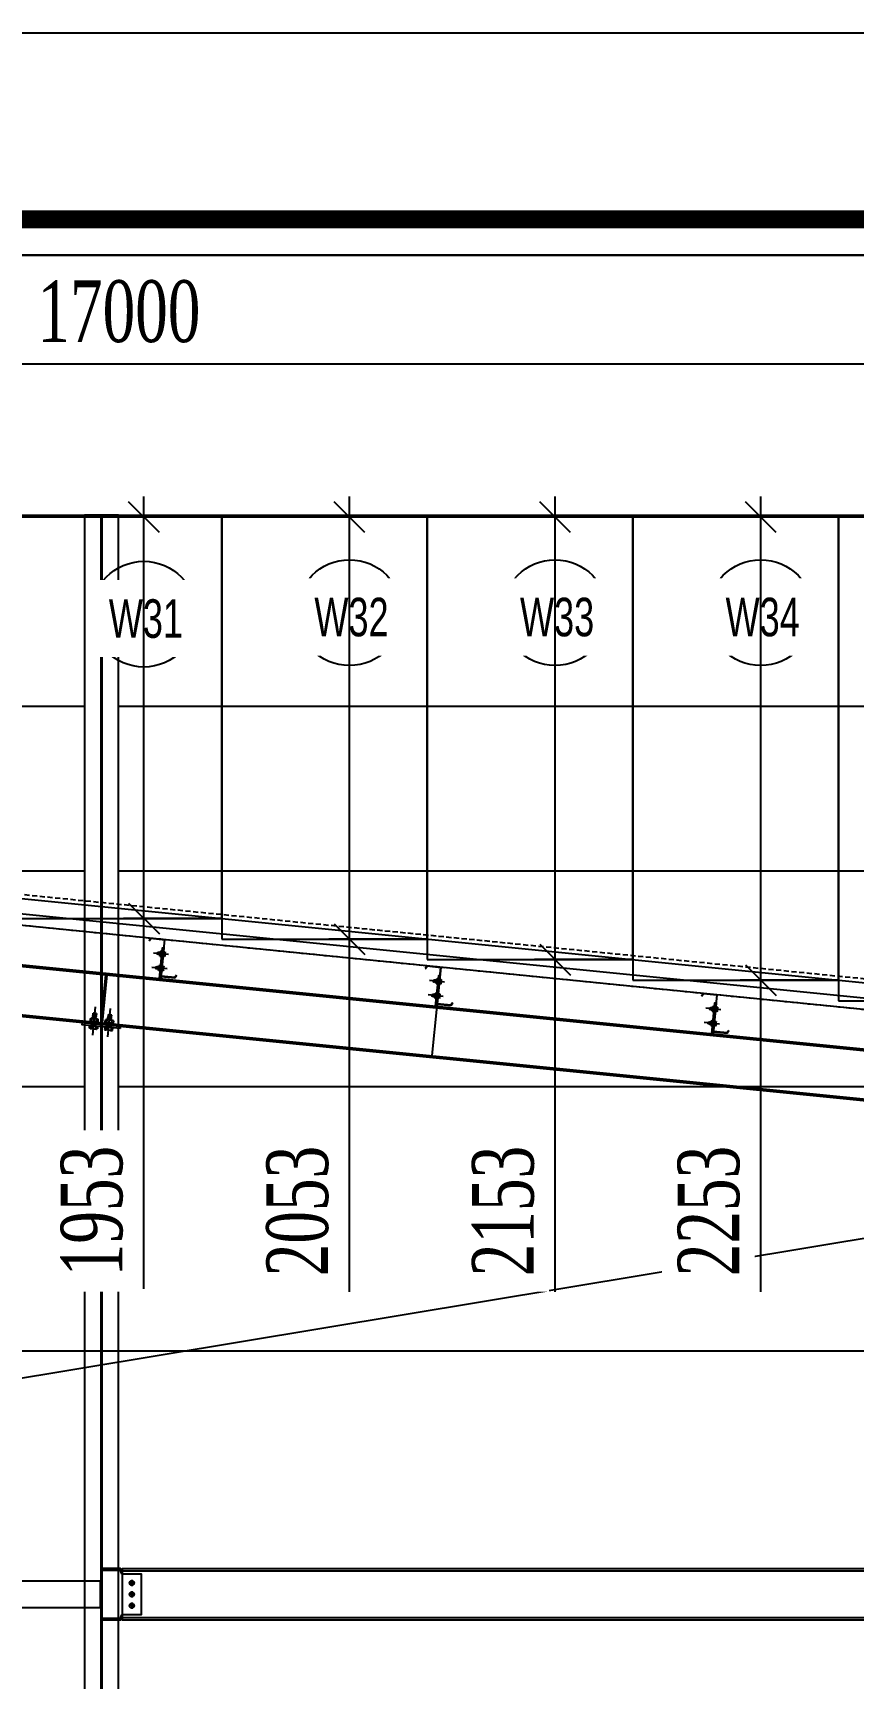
# Model space of a CAD drawing. Header units: inches. Extents: x 315041 to 662841, y -45540 to -35018.
# Drawn here: x 333024.9 to 333064.8, y -38356.8 to -38276.7 of the extents above; entities that cross this region are included whole.
import ezdxf

# ---------------------------------------------------------------- set-up
doc = ezdxf.new("R2010")
doc.units = ezdxf.units.IN
doc.header["$MEASUREMENT"] = 0
doc.linetypes.add('HIDDEN', pattern=[0.375, 0.25, -0.125])
for name, color, linetype in [('2', 2, 'Continuous'), ('2NET-VE', 8, 'Continuous'), ('3', 3, 'Continuous'), ('5', 5, 'Continuous'), ('6', 6, 'Continuous'), ('7', 7, 'Continuous'), ('8', 8, 'Continuous'), ('BAO KHUNG', 31, 'Continuous'), ('DIM', 8, 'Continuous'), ('GIANG', 1, 'Continuous')]:
    doc.layers.add(name, color=color, linetype=linetype)
doc.styles.add('ST1', font='times.ttf', dxfattribs={"width": 0.7})
doc.styles.add('ST1H', font='vnshxh.shx', dxfattribs={"width": 0.7})
doc.dimstyles.new('100', dxfattribs={"dimtxt": 3, "dimasz": 1.5, "dimexe": 1, "dimexo": 0, "dimgap": 1, "dimtad": 1, "dimdec": 0, "dimlfac": 100, "dimzin": 0, "dimdsep": 46, "dimtxsty": 'ST1', "dimblk": 'OBLIQUE', "dimcen": 1, "dimdle": 1, "dimclrd": 8, "dimclre": 8, "dimclrt": 3, "dimadec": 0, "dimazin": 0, "dimtfac": 1, "dimtdec": 0, "dimtix": 1, "dimtmove": 1, "dimatfit": 3, "dimfxl": 0, "dimtfill": 1, "dimtolj": 1, "dimtzin": 0, "dimlwd": -1, "dimlwe": -1, "dimarcsym": 1})

# ---------------------------------------------------------------- blocks, each defined once
blk = doc.blocks.new('A$C75D82031')
at = {"layer": '2', "color": 157, "linetype": 'Continuous'}
blk.add_lwpolyline([(0, 420), (594, 420), (594, 0), (0, 0)], close=True, dxfattribs=at)
at = {"layer": '7', "color": 147, "linetype": 'Continuous'}
blk.add_lwpolyline([(12.331, 57.61), (581.669, 57.61), (581.669, 409.19), (12.331, 409.19)], close=True, dxfattribs=at)
at = {"layer": 'BAO KHUNG', "color": 167, "linetype": 'Continuous', "const_width": 0.871}
blk.add_lwpolyline([(10.588, 9.067), (583.412, 9.067), (583.412, 410.933), (10.588, 410.933)], close=True, dxfattribs=at)
blk = doc.blocks.new('*U160')
at = {"color": 9, "const_width": 22}
blk.add_lwpolyline([(0, 0), (19.2, 0)], dxfattribs=at)
at = {"layer": '2NET-VE', "color": 8, "linetype": 'Continuous', "ltscale": 0.5}
for p, q in [((0, 10.4), (19.2, 10.4)), ((36, 9.2), (35.9, 9.2)), ((0, -10.4), (19.2, -10.4)), ((36, -9.2), (36, -9.2))]:
    blk.add_line(p, q, dxfattribs=at)
at = {"layer": '7', "color": 8, "linetype": 'Continuous'}
for p, q in [((34.7, 8), (36.2, 9.6)), ((35.3, -8), (37.1, 8)), ((36.2, 9.6), (37.1, 8)), ((37.1, 8), (38.7, 9.6)), ((37.7, -8), (39.6, 8)), ((38.7, 9.6), (39.6, 8)), ((39.6, 8), (41.1, 9.6)), ((40.1, -8), (42, 8)), ((41.1, 9.6), (42, 8)), ((42, 8), (43.5, 9.6)), ((42.5, -8), (44.4, 8)), ((43.5, 9.6), (44.4, 8)), ((44.4, 8), (45.9, 9.6)), ((44.9, -8), (46.8, 8)), ((44.9, -8), (46.8, 8)), ((45.9, 9.6), (46.8, 8)), ((46.8, 8), (48.3, 9.6)), ((47.3, -8), (49.2, 8)), ((48.3, 9.6), (49.2, 8)), ((49.2, 8), (50.7, 9.6)), ((49.8, -8), (51.6, 8)), ((49.8, -8), (51.6, 8)), ((49.8, -8), (51.6, 8)), ((50.7, 9.6), (51.6, 8)), ((51.6, 8), (53.2, 9.6)), ((52.2, -8), (54, 8)), ((53.2, 9.6), (54, 8)), ((59.7, 8), (54, 8)), ((59.7, 8), (59.7, -8)), ((35, -8), (34.4, -8)), ((35.3, -8), (34.7, -8)), ((35.3, -8), (36.2, -9.6)), ((36.2, -9.6), (37.7, -8)), ((37.7, -8), (38.6, -9.6)), ((38.6, -9.6), (40.1, -8)), ((40.1, -8), (41, -9.6)), ((41, -9.6), (42.5, -8)), ((42.5, -8), (43.4, -9.6)), ((43.4, -9.6), (44.9, -8)), ((44.9, -8), (45.8, -9.6)), ((45.8, -9.6), (47.3, -8)), ((47.3, -8), (48.2, -9.6)), ((48.2, -9.6), (49.8, -8)), ((49.8, -8), (50.7, -9.6)), ((50.7, -9.6), (52.2, -8)), ((52.2, -8), (59.7, -8))]:
    blk.add_line(p, q, dxfattribs=at)
at = {"layer": '8', "color": 8, "linetype": 'Continuous', "ltscale": 10}
blk.add_line((-43.5, 0), (89.2, 0), dxfattribs=at)
at = {"layer": '8', "color": 8, "linetype": 'Continuous'}
for p, q in [((-12.8, 11), (-12.8, 14.8)), ((-12.8, -14.8), (-12.8, 14.8)), ((-1.2, 18.7), (-11.6, 18.7)), ((-1.7, 11), (-11.1, 11)), ((0, 11), (0, 14.8)), ((0, -14.8), (0, 14.8)), ((19.2, -21.9), (19.2, 21.9)), ((19.2, 21.9), (21.6, 21.9)), ((21.6, -21.9), (21.6, 21.9)), ((21.6, 11), (21.6, 14.8)), ((21.6, -14.8), (21.6, 14.8)), ((22.8, 18.7), (33.3, 18.7)), ((23.3, 11), (32.7, 11)), ((34.4, 11), (34.4, 14.8)), ((34.4, -14.8), (34.4, 14.8)), ((-12.8, -11), (-12.8, -14.8)), ((-11.6, -18.7), (-1.2, -18.7)), ((-1.7, -11), (-11.1, -11)), ((0, -11), (0, -14.8)), ((19.2, -21.9), (21.6, -21.9)), ((21.6, -11), (21.6, -14.8)), ((33.3, -18.7), (22.8, -18.7)), ((23.3, -11), (32.7, -11)), ((34.4, -11), (34.4, -14.8))]:
    blk.add_line(p, q, dxfattribs=at)
for centre, radius, start, end in [((-5.8, 14.8), 6.98, 146.602, 180), ((-7.7, 14.8), 5.12, 180, 228.54763), ((-7.7, 7.1), 5.12, 131.45237, 180), ((-5.1, 14.8), 5.12, 311.45237, 0), ((-5.1, 7.1), 5.12, 0, 48.54763), ((-7, 14.8), 6.98, 0, 33.398), ((28.6, 14.8), 6.98, 146.602, 180), ((26.7, 14.8), 5.12, 180, 228.54763), ((26.7, 7.1), 5.12, 131.45237, 180), ((29.3, 14.8), 5.12, 311.45237, 0), ((29.3, 7.1), 5.12, 0, 48.54763), ((27.4, 14.8), 6.98, 0, 33.398), ((-7.7, -7.1), 5.12, 180, 228.54763), ((-7.7, -14.8), 5.12, 131.45237, 180), ((-5.8, -14.8), 6.98, 180, 213.398), ((-5.1, -7.1), 5.12, 311.45237, 0), ((-5.1, -14.8), 5.12, 0, 48.54763), ((-7, -14.8), 6.98, 326.602, 0), ((26.7, -7.1), 5.12, 180, 228.54763), ((26.7, -14.8), 5.12, 131.45237, 180), ((28.6, -14.8), 6.98, 180, 213.398), ((29.3, -7.1), 5.12, 311.45237, 0), ((29.3, -14.8), 5.12, 0, 48.54763), ((27.4, -14.8), 6.98, 326.602, 0)]:
    blk.add_arc(centre, radius, start, end, dxfattribs=at)
blk = doc.blocks.new('*U235')
at = {"layer": '2NET-VE', "ltscale": 0.5}
for p, q in [((0, 8), (9, 8)), ((23, 7), (23, 7)), ((0, -8), (9, -8)), ((23, -7), (23, -7))]:
    blk.add_line(p, q, dxfattribs=at)
at = {"layer": '7', "linetype": 'Continuous'}
for p, q in [((22, 6), (23, 8)), ((22, -6), (24, 6)), ((23, 8), (24, 6)), ((24, 6), (25, 8)), ((24, -6), (26, 6)), ((25, 8), (26, 6)), ((26, 6), (27, 8)), ((26, -6), (28, 6)), ((27, 8), (28, 6)), ((28, 6), (29, 8)), ((28, -6), (30, 6)), ((29, 8), (30, 6)), ((30, 6), (31, 8)), ((30, -6), (32, 6)), ((30, -6), (32, 6)), ((31, 8), (32, 6)), ((32, 6), (33, 8)), ((32, -6), (34, 6)), ((33, 8), (34, 6)), ((34, 6), (35, 8)), ((34, -6), (35, 6)), ((34, -6), (35, 6)), ((34, -6), (35, 6)), ((35, 8), (35, 6)), ((35, 6), (37, 8)), ((36, -6), (37, 6)), ((37, 8), (37, 6)), ((42, 6), (37, 6)), ((42, 6), (42, -6)), ((22, -6), (23, -8)), ((22, -6), (22, -6)), ((22, -6), (22, -6)), ((23, -8), (24, -6)), ((24, -6), (25, -8)), ((25, -8), (26, -6)), ((26, -6), (27, -8)), ((27, -8), (28, -6)), ((28, -6), (29, -8)), ((29, -8), (30, -6)), ((30, -6), (31, -8)), ((31, -8), (32, -6)), ((32, -6), (33, -8)), ((33, -8), (34, -6)), ((34, -6), (35, -8)), ((35, -8), (36, -6)), ((36, -6), (42, -6))]:
    blk.add_line(p, q, dxfattribs=at)
at = {"layer": '8', "linetype": 'Continuous'}
for p, q in [((-10, 9), (-10, 12)), ((-10, -12), (-10, 12)), ((-1, 15), (-9, 15)), ((-1, 9), (-9, 9)), ((0, 9), (0, 12)), ((0, -12), (0, 12)), ((9, -18), (9, 18)), ((9, 18), (11, 18)), ((11, -18), (11, 18)), ((11, 9), (11, 12)), ((11, -12), (11, 12)), ((12, 15), (21, 15)), ((13, 9), (20, 9)), ((22, 9), (22, 12)), ((22, -12), (22, 12)), ((-10, -9), (-10, -12)), ((-1, -9), (-9, -9)), ((-9, -15), (-1, -15)), ((0, -9), (0, -12)), ((9, -18), (11, -18)), ((11, -9), (11, -12)), ((21, -15), (12, -15)), ((13, -9), (20, -9)), ((22, -9), (22, -12))]:
    blk.add_line(p, q, dxfattribs=at)
at = {"layer": '8', "ltscale": 10}
blk.add_line((-33, 0), (65, 0), dxfattribs=at)
at = {"layer": '8', "linetype": 'Continuous'}
for centre, radius, start, end in [((-5, 12), 5.58, 146.602, 180), ((-6, 12), 4.1, 180, 228.5476), ((-6, 6), 4.1, 131.4524, 180), ((-6, 12), 5.58, 0, 33.398), ((-4, 12), 4.1, 311.4524, 0), ((-4, 6), 4.1, 0, 48.5476), ((17, 12), 5.58, 146.602, 180), ((16, 12), 4.1, 180, 228.5476), ((16, 6), 4.1, 131.4524, 180), ((18, 12), 4.1, 311.4524, 0), ((18, 6), 4.1, 0, 48.5476), ((16, 12), 5.58, 0, 33.398), ((-6, -6), 4.1, 180, 228.5476), ((-6, -12), 4.1, 131.4524, 180), ((-5, -12), 5.58, 180, 213.398), ((-4, -6), 4.1, 311.4524, 0), ((-4, -12), 4.1, 0, 48.5476), ((-6, -12), 5.58, 326.602, 0), ((16, -6), 4.1, 180, 228.5476), ((16, -12), 4.1, 131.4524, 180), ((17, -12), 5.58, 180, 213.398), ((18, -6), 4.1, 311.4524, 0), ((18, -12), 4.1, 0, 48.5476), ((16, -12), 5.58, 326.602, 0)]:
    blk.add_arc(centre, radius, start, end, dxfattribs=at)
blk = doc.blocks.new('*U234')
at = {"layer": '2NET-VE', "ltscale": 0.5}
for p, q in [((0, 8), (9, 8)), ((23, 7), (23, 7)), ((0, -8), (9, -8)), ((23, -7), (23, -7))]:
    blk.add_line(p, q, dxfattribs=at)
at = {"layer": '7', "linetype": 'Continuous'}
for p, q in [((22, 6), (23, 8)), ((22, -6), (24, 6)), ((23, 8), (24, 6)), ((24, 6), (25, 8)), ((24, -6), (26, 6)), ((25, 8), (26, 6)), ((26, 6), (27, 8)), ((26, -6), (28, 6)), ((27, 8), (28, 6)), ((28, 6), (29, 8)), ((28, -6), (30, 6)), ((29, 8), (30, 6)), ((30, 6), (31, 8)), ((30, -6), (32, 6)), ((30, -6), (32, 6)), ((31, 8), (32, 6)), ((32, 6), (33, 8)), ((32, -6), (34, 6)), ((33, 8), (34, 6)), ((34, 6), (35, 8)), ((34, -6), (35, 6)), ((34, -6), (35, 6)), ((34, -6), (35, 6)), ((35, 8), (35, 6)), ((35, 6), (37, 8)), ((36, -6), (37, 6)), ((37, 8), (37, 6)), ((42, 6), (37, 6)), ((42, 6), (42, -6)), ((22, -6), (23, -8)), ((22, -6), (22, -6)), ((22, -6), (22, -6)), ((23, -8), (24, -6)), ((24, -6), (25, -8)), ((25, -8), (26, -6)), ((26, -6), (27, -8)), ((27, -8), (28, -6)), ((28, -6), (29, -8)), ((29, -8), (30, -6)), ((30, -6), (31, -8)), ((31, -8), (32, -6)), ((32, -6), (33, -8)), ((33, -8), (34, -6)), ((34, -6), (35, -8)), ((35, -8), (36, -6)), ((36, -6), (42, -6))]:
    blk.add_line(p, q, dxfattribs=at)
at = {"layer": '8', "linetype": 'Continuous'}
for p, q in [((-10, 9), (-10, 12)), ((-10, -12), (-10, 12)), ((-1, 15), (-9, 15)), ((-1, 9), (-9, 9)), ((0, 9), (0, 12)), ((0, -12), (0, 12)), ((9, -18), (9, 18)), ((9, 18), (11, 18)), ((11, -18), (11, 18)), ((11, 9), (11, 12)), ((11, -12), (11, 12)), ((12, 15), (21, 15)), ((13, 9), (20, 9)), ((22, 9), (22, 12)), ((22, -12), (22, 12)), ((-10, -9), (-10, -12)), ((-1, -9), (-9, -9)), ((-9, -15), (-1, -15)), ((0, -9), (0, -12)), ((9, -18), (11, -18)), ((11, -9), (11, -12)), ((21, -15), (12, -15)), ((13, -9), (20, -9)), ((22, -9), (22, -12))]:
    blk.add_line(p, q, dxfattribs=at)
at = {"layer": '8', "ltscale": 10}
blk.add_line((-33, 0), (65, 0), dxfattribs=at)
at = {"layer": '8', "linetype": 'Continuous'}
for centre, radius, start, end in [((-5, 12), 5.58, 146.602, 180), ((-6, 12), 4.1, 180, 228.5476), ((-6, 6), 4.1, 131.4524, 180), ((-6, 12), 5.58, 0, 33.398), ((-4, 12), 4.1, 311.4524, 0), ((-4, 6), 4.1, 0, 48.5476), ((17, 12), 5.58, 146.602, 180), ((16, 12), 4.1, 180, 228.5476), ((16, 6), 4.1, 131.4524, 180), ((18, 12), 4.1, 311.4524, 0), ((18, 6), 4.1, 0, 48.5476), ((16, 12), 5.58, 0, 33.398), ((-6, -6), 4.1, 180, 228.5476), ((-6, -12), 4.1, 131.4524, 180), ((-5, -12), 5.58, 180, 213.398), ((-4, -6), 4.1, 311.4524, 0), ((-4, -12), 4.1, 0, 48.5476), ((-6, -12), 5.58, 326.602, 0), ((16, -6), 4.1, 180, 228.5476), ((16, -12), 4.1, 131.4524, 180), ((17, -12), 5.58, 180, 213.398), ((18, -6), 4.1, 311.4524, 0), ((18, -12), 4.1, 0, 48.5476), ((16, -12), 5.58, 326.602, 0)]:
    blk.add_arc(centre, radius, start, end, dxfattribs=at)
blk = doc.blocks.new('XM150')
at = {"layer": '2', "ltscale": 0.015}
for p, q in [((68.9, 180), (0.9, 180)), ((0.9, 1.1), (0.9, 180)), ((2, 178.9), (2, 0)), ((2, 178.9), (68.3, 178.9)), ((75.4, 166.5), (68.3, 178.9)), ((68.9, 180), (76.4, 167)), ((76.4, 167), (75.4, 166.5)), ((-73.5, 13), (-72.5, 13.5)), ((-66, 0), (-73.5, 13)), ((-72.5, 13.5), (-65.4, 1.1)), ((2, 0), (-66, 0)), ((-65.4, 1.1), (0.9, 1.1))]:
    blk.add_line(p, q, dxfattribs=at)
at = {"layer": '5'}
blk.add_lwpolyline([(8, -10), (8, 140), (2, 140), (2, -10), (8, -10)], close=True, dxfattribs=at)
at = {"layer": 'GIANG', "xscale": 0.7499999999999999, "yscale": 0.7499999999999999, "zscale": 0.7499999999999999}
for name, p in [('*U235', (0.9, 110)), ('*U234', (0.9, 40))]:
    blk.add_blockref(name, p, dxfattribs=at)
blk = doc.blocks.new('*U962')
at = {"layer": '2', "xscale": 0.008333333333333335, "yscale": 0.008333333333333335, "zscale": 0.008333333333333335, "rotation": 5.710593137616317}
blk.add_blockref('XM150', (0.083, -0.704), dxfattribs=at)
blk = doc.blocks.new('*U963')
at = {"layer": 'DIM', "color": 0, "linetype": 'ByBlock', "lineweight": -2, "transparency": 16777216}
for p in [(-33.583, -3.358), (-44.777, -4.478), (-55.971, -5.597)]:
    blk.add_blockref('*U962', p, dxfattribs=at)
blk = doc.blocks.new('A$C2C995D6F')
at = {"layer": '7'}
for p, q in [((0.252, 0.126), (0, 0.126)), ((0.126, 0.252), (0.126, 0))]:
    blk.add_line(p, q, dxfattribs=at)
blk.add_circle((0.126, 0.126), 0.0917, dxfattribs=at)
blk = doc.blocks.new('A$C69F028B4')
at = {"layer": '2'}
for points in [[(0, 1.617), (1.375, 1.617), (1.375, 1.667), (0, 1.667)], [(0.667, 0.05), (0.708, 0.05), (0.708, 1.617), (0.667, 1.617)], [(0, 0), (1.375, 0), (1.375, 0.05), (0, 0.05)]]:
    blk.add_lwpolyline(points, close=True, dxfattribs=at)
blk = doc.blocks.new('_Oblique')
at = {"color": 0, "linetype": 'ByBlock', "lineweight": -2}
blk.add_line((-0.5, -0.5), (0.5, 0.5), dxfattribs=at)
blk = doc.blocks.new('*D1045')
at = {"color": 8, "linetype": 'Continuous', "transparency": 16777216}
for p, q in [((332944.094, -38300.276), (332944.094, -38291.809)), ((333114.094, -38300.276), (333114.094, -38291.809)), ((332943.094, -38292.809), (333115.094, -38292.809))]:
    blk.add_line(p, q, dxfattribs=at)
at = {"layer": 'Defpoints', "color": 0, "transparency": 16777216}
for p in [(333114.094, -38292.809), (332944.094, -38300.276), (333114.094, -38300.276)]:
    blk.add_point(p, dxfattribs=at)
at = {"color": 8, "transparency": 16777216, "xscale": 1.5, "yscale": 1.5, "zscale": 1.5, "rotation": 180}
blk.add_blockref('_Oblique', (332944.094, -38292.809), dxfattribs=at)
at = {"color": 8, "transparency": 16777216, "xscale": 1.5, "yscale": 1.5, "zscale": 1.5}
blk.add_blockref('_Oblique', (333114.094, -38292.809), dxfattribs=at)
at = {"color": 3, "transparency": 16777216, "insert": (333029.094, -38290.279), "char_height": 3, "attachment_point": 5, "style": 'ST1', "bg_fill": 3, "box_fill_scale": 1.25, "bg_fill_color": 256, "bg_fill_true_color": 13158600, "bg_fill_transparency": 0}
blk.add_mtext('\\A1;17000', dxfattribs=at)
blk = doc.blocks.new('*D1111')
at = {"color": 8, "linetype": 'Continuous', "transparency": 16777216}
for p, q in [((333030.313, -38320.801), (333030.313, -38299.276)), ((333034.094, -38300.276), (333029.313, -38300.276)), ((333034.094, -38319.801), (333029.313, -38319.801)), ((333030.313, -38337.82), (333030.313, -38319.801))]:
    blk.add_line(p, q, dxfattribs=at)
at = {"layer": 'Defpoints', "color": 0, "transparency": 16777216}
for p in [(333030.313, -38300.276), (333034.094, -38300.276), (333034.094, -38319.801)]:
    blk.add_point(p, dxfattribs=at)
at = {"color": 8, "transparency": 16777216, "xscale": 1.5, "yscale": 1.5, "zscale": 1.5}
for p, rotation in [((333030.313, -38300.276), 90), ((333030.313, -38319.801), 270)]:
    blk.add_blockref('_Oblique', p, dxfattribs=dict(at, rotation=rotation))
at = {"color": 3, "transparency": 16777216, "insert": (333027.782, -38334.03), "char_height": 3, "attachment_point": 5, "rotation": 90, "style": 'ST1', "bg_fill": 3, "box_fill_scale": 1.25, "bg_fill_color": 256, "bg_fill_true_color": 13158600, "bg_fill_transparency": 1019152}
blk.add_mtext('\\A1;1953', dxfattribs=at)
blk = doc.blocks.new('*D1112')
at = {"color": 8, "linetype": 'Continuous', "transparency": 16777216}
for p, q in [((333040.313, -38321.801), (333040.313, -38299.276)), ((333044.094, -38300.276), (333039.313, -38300.276)), ((333044.094, -38320.801), (333039.313, -38320.801)), ((333040.313, -38337.968), (333040.313, -38320.801))]:
    blk.add_line(p, q, dxfattribs=at)
at = {"layer": 'Defpoints', "color": 0, "transparency": 16777216}
for p in [(333040.313, -38300.276), (333044.094, -38300.276), (333044.094, -38320.801)]:
    blk.add_point(p, dxfattribs=at)
at = {"color": 8, "transparency": 16777216, "xscale": 1.5, "yscale": 1.5, "zscale": 1.5}
for p, rotation in [((333040.313, -38300.276), 90), ((333040.313, -38320.801), 270)]:
    blk.add_blockref('_Oblique', p, dxfattribs=dict(at, rotation=rotation))
at = {"color": 3, "transparency": 16777216, "insert": (333037.787, -38334.03), "char_height": 3, "attachment_point": 5, "rotation": 90, "style": 'ST1', "bg_fill": 3, "box_fill_scale": 1.25, "bg_fill_color": 256, "bg_fill_true_color": 13158600, "bg_fill_transparency": 1019152}
blk.add_mtext('\\A1;2053', dxfattribs=at)
blk = doc.blocks.new('*D1113')
at = {"color": 8, "linetype": 'Continuous', "transparency": 16777216}
for p, q in [((333050.313, -38322.801), (333050.313, -38299.276)), ((333054.094, -38300.276), (333049.313, -38300.276)), ((333054.094, -38321.801), (333049.313, -38321.801)), ((333050.313, -38337.968), (333050.313, -38321.801))]:
    blk.add_line(p, q, dxfattribs=at)
at = {"layer": 'Defpoints', "color": 0, "transparency": 16777216}
for p in [(333050.313, -38300.276), (333054.094, -38300.276), (333054.094, -38321.801)]:
    blk.add_point(p, dxfattribs=at)
at = {"color": 8, "transparency": 16777216, "xscale": 1.5, "yscale": 1.5, "zscale": 1.5}
for p, rotation in [((333050.313, -38300.276), 90), ((333050.313, -38321.801), 270)]:
    blk.add_blockref('_Oblique', p, dxfattribs=dict(at, rotation=rotation))
at = {"color": 3, "transparency": 16777216, "insert": (333047.787, -38334.03), "char_height": 3, "attachment_point": 5, "rotation": 90, "style": 'ST1', "bg_fill": 3, "box_fill_scale": 1.25, "bg_fill_color": 256, "bg_fill_true_color": 13158600, "bg_fill_transparency": 1019152}
blk.add_mtext('\\A1;2153', dxfattribs=at)
blk = doc.blocks.new('*D1114')
at = {"color": 8, "linetype": 'Continuous', "transparency": 16777216}
for p, q in [((333060.313, -38323.801), (333060.313, -38299.276)), ((333064.094, -38300.276), (333059.313, -38300.276)), ((333064.094, -38322.801), (333059.313, -38322.801)), ((333060.313, -38337.968), (333060.313, -38322.801))]:
    blk.add_line(p, q, dxfattribs=at)
at = {"layer": 'Defpoints', "color": 0, "transparency": 16777216}
for p in [(333060.313, -38300.276), (333064.094, -38300.276), (333064.094, -38322.801)]:
    blk.add_point(p, dxfattribs=at)
at = {"color": 8, "transparency": 16777216, "xscale": 1.5, "yscale": 1.5, "zscale": 1.5}
for p, rotation in [((333060.313, -38300.276), 90), ((333060.313, -38322.801), 270)]:
    blk.add_blockref('_Oblique', p, dxfattribs=dict(at, rotation=rotation))
at = {"color": 3, "transparency": 16777216, "insert": (333057.787, -38334.03), "char_height": 3, "attachment_point": 5, "rotation": 90, "style": 'ST1', "bg_fill": 3, "box_fill_scale": 1.25, "bg_fill_color": 256, "bg_fill_true_color": 13158600, "bg_fill_transparency": 1019152}
blk.add_mtext('\\A1;2253', dxfattribs=at)

msp = doc.modelspace()

# ---------------------------------------------------------------- linework, layer by layer
at = {"color": 8}
msp.add_lwpolyline([(332876.4423, -38287.5287), (333161.1113, -38287.5287), (333161.1113, -38639.1085), (332876.4423, -38639.1085)], close=True, dxfattribs=at)
at = {"color": 6}
for points in [[(333024.0938, -38319.8014), (333034.0938, -38319.8014), (333034.0938, -38300.2758), (333024.0938, -38300.2758)], [(333034.0938, -38320.8014), (333044.0938, -38320.8014), (333044.0938, -38300.2758), (333034.0938, -38300.2758)], [(333044.0938, -38321.8014), (333054.0938, -38321.8014), (333054.0938, -38300.2758), (333044.0938, -38300.2758)], [(333054.0938, -38322.8014), (333064.0938, -38322.8014), (333064.0938, -38300.2758), (333054.0938, -38300.2758)], [(333064.0938, -38323.8014), (333074.0938, -38323.8014), (333074.0938, -38300.2758), (333064.0938, -38300.2758)]]:
    msp.add_lwpolyline(points, close=True, dxfattribs=at)
at = {"color": 1, "true_color": 0xfa051e}
msp.add_lwpolyline([(332943.9644, -38317.9743), (332979.8938, -38314.3814), (333114.2231, -38327.8143)], dxfattribs=at)
at = {"color": 6}
for centre in [(333030.3081, -38304.995), (333040.3081, -38304.9204), (333050.3081, -38304.9204), (333060.3081, -38304.9204)]:
    msp.add_circle(centre, 2.571, dxfattribs=at)
at = {"layer": '2', "color": 9}
for p, q in [((333110.3926, -38327.8714), (332946.0938, -38355.1749)), ((333110.3926, -38340.8416), (332946.0938, -38340.8416))]:
    msp.add_line(p, q, dxfattribs=at)
at = {"layer": '3', "color": 9}
for p, q in [((333108.2752, -38327.9733), (332979.8938, -38315.1351)), ((333108.2204, -38328.5206), (332979.8938, -38315.6879))]:
    msp.add_line(p, q, dxfattribs=at)
at = {"layer": '5', "color": 9}
for p, q in [((332946.1036, -38300.1758), (333110.3844, -38300.1758)), ((332946.1036, -38309.4641), (333027.4188, -38309.4641)), ((333029.0688, -38309.4641), (333110.3844, -38309.4641)), ((332946.1036, -38317.4824), (333027.4188, -38317.4824)), ((333029.0688, -38317.4824), (333110.3844, -38317.4824)), ((333027.4188, -38327.9806), (332945.9938, -38327.9806)), ((333110.4926, -38327.9806), (333029.0688, -38327.9806))]:
    msp.add_line(p, q, dxfattribs=at)
at = {"layer": '6', "color": 9, "linetype": 'HIDDEN'}
msp.add_lwpolyline([(333108.0047, -38328.499), (332980.3151, -38315.73), (332980.4645, -38314.2359), (333108.1541, -38327.0049)], close=True, dxfattribs=at)
at = {"layer": '8', "color": 9}
for p, q in [((332980.0138, -38317.6094), (333101.5042, -38329.7584)), ((332980.0138, -38317.6898), (333101.5042, -38329.8388)), ((332980.0138, -38320.0414), (333101.5042, -38332.1905)), ((332980.0138, -38320.1218), (333101.5042, -38332.2709)), ((333028.2337, -38324.8634), (333028.4665, -38322.535)), ((333028.2934, -38324.8694), (333028.5262, -38322.541)), ((333044.5588, -38324.0639), (333044.318, -38326.4719))]:
    msp.add_line(p, q, dxfattribs=at)
for points in [[(333027.4188, -38300.1758), (333027.4188, -38412.2758), (333029.0688, -38412.2758), (333029.0688, -38300.1758)], [(333028.2138, -38300.1758), (333028.2138, -38412.2758), (333028.2738, -38412.2758), (333028.2738, -38300.1758)], [(333029.2738, -38351.5258), (333101.5442, -38351.5258)], [(333101.5442, -38353.8258), (333029.2738, -38353.8258)]]:
    msp.add_lwpolyline(points, dxfattribs=at)
for points in [[(333027.4188, -38333.0731), (333029.0688, -38333.0731), (333029.0688, -38300.1758), (333027.4188, -38300.1758)], [(333029.1572, -38325.1568), (333027.3065, -38324.9717), (333027.3184, -38324.8523), (333029.1692, -38325.0374)], [(333027.4188, -38330.9731), (333029.0688, -38330.9731), (333029.0688, -38334.0731), (333027.4188, -38334.0731)], [(333028.2188, -38333.0731), (333028.2688, -38333.0731), (333028.2688, -38334.0731), (333028.2188, -38334.0731)], [(333028.2738, -38351.5058), (333029.1738, -38351.5058), (333029.1738, -38351.4258), (333028.2738, -38351.4258)], [(333101.5442, -38353.9258), (333029.2738, -38353.9258), (333029.2738, -38351.4258), (333101.5442, -38351.4258)], [(332954.8438, -38353.3108), (333028.1938, -38353.3108), (333028.1938, -38352.0408), (332954.8438, -38352.0408)], [(333028.2738, -38353.8458), (333029.1738, -38353.8458), (333029.1738, -38353.9258), (333028.2738, -38353.9258)]]:
    msp.add_lwpolyline(points, close=True, dxfattribs=at)
msp.add_lwpolyline([(333028.2738, -38351.5058), (333029.1738, -38351.5058), (333029.1738, -38351.5758, 0.4142136), (333029.2738, -38351.6758), (333030.1738, -38351.6758), (333030.1738, -38353.6758), (333029.2738, -38353.6758, 0.4142136), (333029.1738, -38353.7758), (333029.1738, -38353.8458), (333028.2738, -38353.8458), (333028.2738, -38351.5058)], format="xyb", dxfattribs=at)

# ---------------------------------------------------------------- block references
at = {"color": 1}
msp.add_blockref('A$C75D82031', (332579.4423, -38696.7186), dxfattribs=at)
at = {"layer": '8', "color": 9, "yscale": 0.01043478260544362, "zscale": 0.01043478260892343}
for p, xscale, rotation in [((333027.8637, -38325.0274), -0.01043478261367701, 264.2894067432417), ((333028.6, -38325.1011), 0.01043478261367701, 84.28940674324168)]:
    msp.add_blockref('*U160', p, dxfattribs=dict(at, xscale=xscale, rotation=rotation))
at = {"layer": '8', "color": 9, "xscale": 1.200000000011642, "yscale": 1.19999999999709, "zscale": 1.2}
for name, p in [('A$C69F028B4', (333027.4188, -38333.0731)), ('A$C2C995D6F', (333029.5727, -38352.2769)), ('A$C2C995D6F', (333029.5727, -38352.8269)), ('A$C2C995D6F', (333029.5727, -38353.3769))]:
    msp.add_blockref(name, p, dxfattribs=at)
at = {"layer": 'DIM', "color": 9, "xscale": -1.200000000011642, "yscale": 1.19999999999709, "zscale": 1.2}
msp.add_blockref('*U963', (332990.9566, -38317.7489), dxfattribs=at)

# ---------------------------------------------------------------- next in the draw order: texts
at = {"color": 6, "char_height": 1.875, "attachment_point": 6, "style": 'ST1H', "bg_fill": 2}
for s, insert in [('\\A1;W31', (333032.2117, -38305.2215)), ('\\A1;W32', (333042.2117, -38305.1469)), ('\\A1;W33', (333052.2117, -38305.1469)), ('\\A1;W34', (333062.2117, -38305.1469))]:
    msp.add_mtext(s, dxfattribs=dict(at, insert=insert))

# ---------------------------------------------------------------- next in the draw order: dimensions: what is measured, and where the dimension line sits
at = {"color": 6}
dim = msp.add_linear_dim(base=(333114.0938, -38292.8088), p1=(332944.0938, -38300.2758), p2=(333114.0938, -38300.2758), dimstyle='100', dxfattribs=at)
dim.commit()
dim.dimension.update_dxf_attribs({"geometry": '*D1045', "text_midpoint": (333029.0938, -38290.2785)})

# ---------------------------------------------------------------- next in the draw order: dimensions: what is measured, and where the dimension line sits
for base, p1, p2, picture, middle in [((333030.3127, -38300.2758), (333034.0938, -38319.8014), (333034.0938, -38300.2758), '*D1111', (333027.5627, -38334.0295)), ((333040.3127, -38300.2758), (333044.0938, -38320.8014), (333044.0938, -38300.2758), '*D1112', (333037.5627, -38334.0295)), ((333050.3127, -38300.2758), (333054.0938, -38321.8014), (333054.0938, -38300.2758), '*D1113', (333047.5627, -38334.0295)), ((333060.3127, -38300.2758), (333064.0938, -38322.8014), (333064.0938, -38300.2758), '*D1114', (333057.5627, -38334.0295))]:
    dim = msp.add_linear_dim(base=base, p1=p1, p2=p2, angle=90, dimstyle='100', dxfattribs=at)
    dim.commit()
    dim.dimension.update_dxf_attribs({"geometry": picture, "text_midpoint": middle, "dimtype": 160})

doc.saveas('drawing.dxf')
